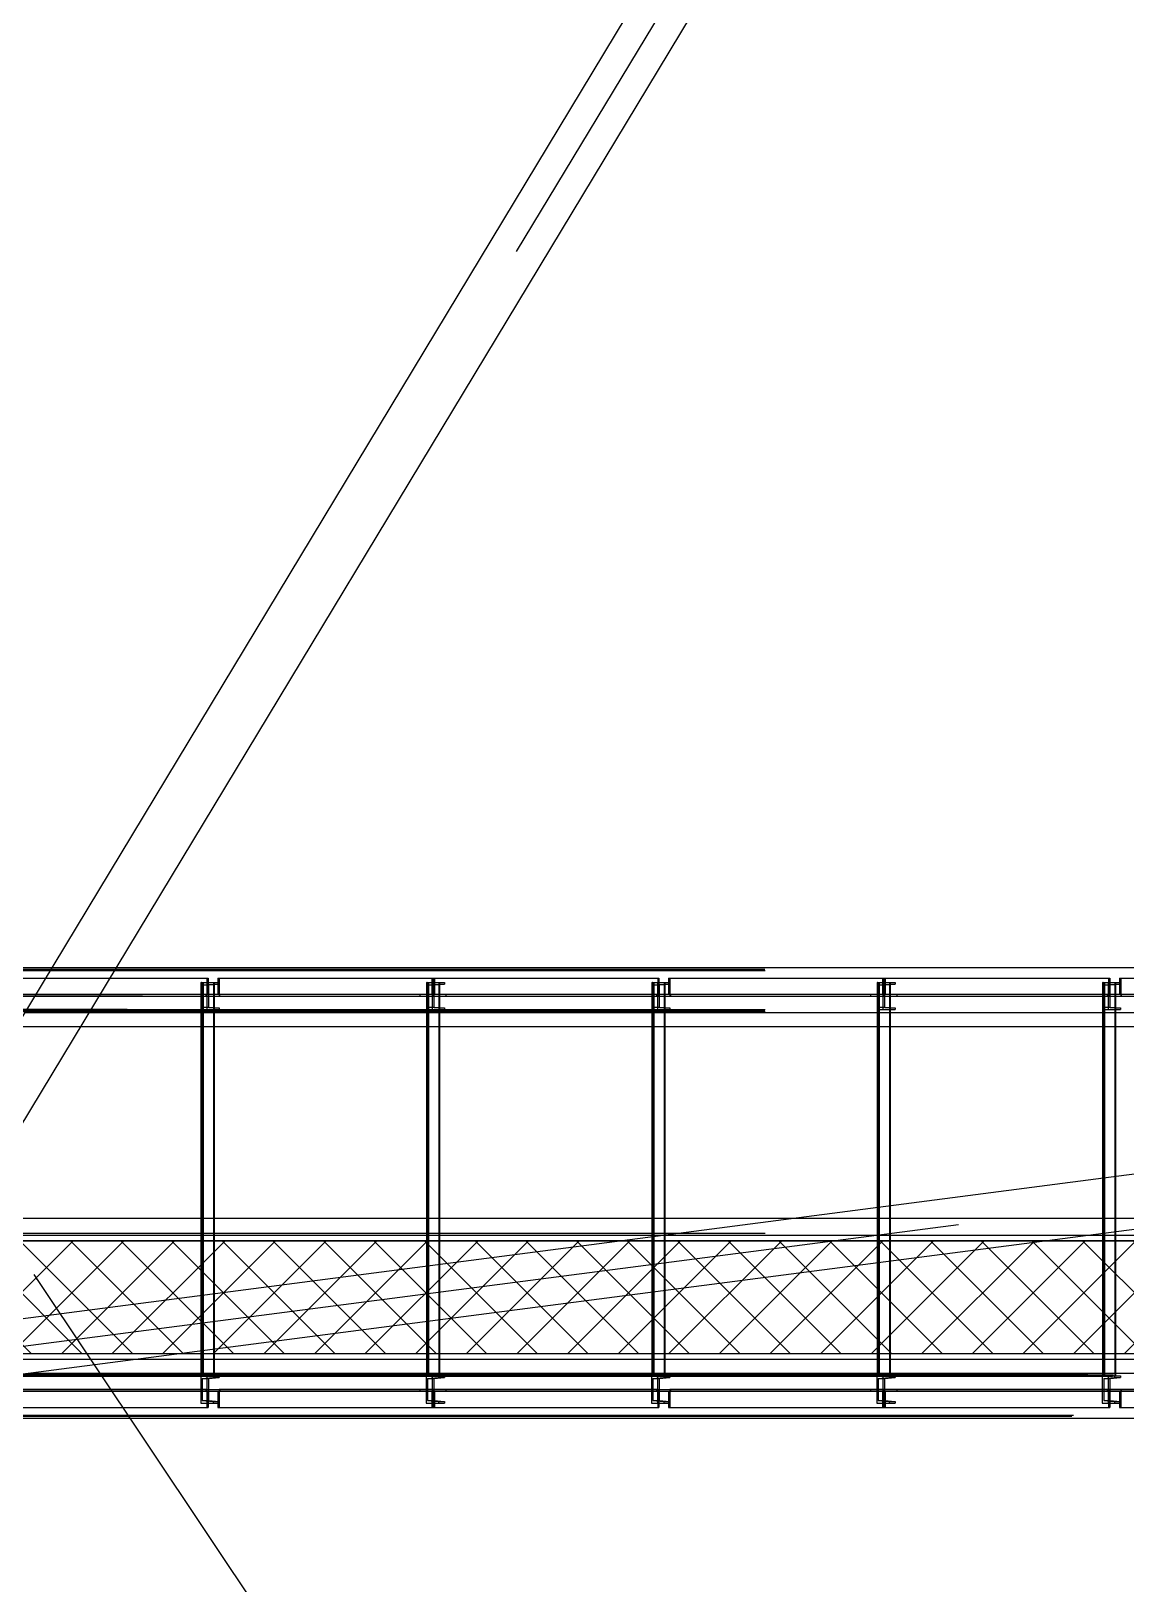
# Model space of a CAD drawing. Header units: millimetres. Extents: x 150209.93 to 150215.05, y 136675.65 to 136679.93.
# Drawn here: x 150213.3103 to 150213.4075, y 136676.4358 to 136676.5735 of the extents above; entities that cross this region are included whole.
import ezdxf

# ---------------------------------------------------------------- set-up
doc = ezdxf.new("R2010")
doc.units = ezdxf.units.MM
doc.header["$LTSCALE"] = 0.25
for name, pattern in [('CENTER', [50.8, 31.75, -6.35, 6.35, -6.35]), ('XKITLINE00', [0]), ('XKITLINE02', [4, 2, -2]), ('XKITLINE03', [6, 3, -1, 1, -1])]:
    doc.linetypes.add(name, pattern=pattern)
doc.styles.add('ROMANS', font='romans.shx')
doc.dimstyles.new('MD300', dxfattribs={"dimtxt": 2.5, "dimasz": 2.5, "dimexe": 1, "dimexo": 1, "dimgap": 0.5, "dimtad": 1, "dimdec": 1, "dimlfac": 50, "dimrnd": 0.5, "dimdsep": 46, "dimtxsty": 'ROMANS', "dimcen": 1, "dimclrd": 146, "dimclre": 146, "dimclrt": 30, "dimadec": 1, "dimazin": 2, "dimtfac": 1, "dimtdec": 1, "dimtmove": 0, "dimatfit": 1, "dimfxl": 1, "dimtolj": 1, "dimtzin": 0, "dimlwd": -1, "dimlwe": -1, "dimarcsym": 0})

# ---------------------------------------------------------------- blocks, each defined once
blk = doc.blocks.new('çatıı')
h = blk.add_hatch()
h.set_pattern_fill('ANSI37', color=1, scale=5, style=0)
h.set_pattern_definition([(315, (-48965.991, 30534.404), (-11.22532, -11.22532), []), (225, (-48965.991, 30534.404), (-11.22532, 11.22532), [])])
h.paths.add_polyline_path([(21891.71, 4127.77), (21891.71, 4177.77), (22787.51, 4177.77), (22787.51, 4127.77)])
at = {"color": 8, "linetype": 'CENTER'}
for p, q in [((22900, 5900.27), (21825, 4120.57)), ((21825, 4120.57), (22900, 4260.27))]:
    blk.add_line(p, q, dxfattribs=at)
at = {"color": 8, "linetype": 'XKITLINE00'}
for p, q in [((22370.24, 5046.81), (21838.65, 4166.72)), ((22385.85, 5025.52), (21848.07, 4135.2)), ((21848.49, 4135.9), (22823.8, 4262.66)), ((21838.48, 4110.03), (22823.91, 4238.1))]:
    blk.add_line(p, q, dxfattribs=at)
at = {"color": 116, "linetype": 'XKITLINE02', "true_color": 0x136734}
for p, q in [((21734.92, 4298.11), (22952.56, 4298.11)), ((21735.06, 4297.58), (22952.63, 4297.58)), ((21918.52, 4298.96), (21946.98, 4298.96)), ((21880.96, 4294.26), (21987.87, 4294.26)), ((21984.66, 4292.28), (21990.44, 4292.28)), ((21984.66, 4292.28), (21984.66, 4272.77)), ((21984.94, 4292.28), (21992.74, 4292.28)), ((21984.94, 4292.28), (21984.94, 4280.28)), ((21984.94, 4292.28), (21984.94, 4272.77)), ((21985.39, 4292.28), (21985.39, 4117.78)), ((21985.62, 4292.28), (21985.62, 4117.78)), ((21985.64, 4291.21), (21990.44, 4291.6)), ((21985.64, 4291.21), (21985.64, 4281.34)), ((21985.64, 4291.21), (21987.94, 4291.21)), ((21987.24, 4292.28), (21987.24, 4280.28)), ((21987.32, 4294.26), (21987.32, 4286.26)), ((21987.87, 4294.26), (21987.87, 4287.06)), ((21987.94, 4291.21), (21992.74, 4291.6)), ((21987.94, 4291.21), (21987.94, 4281.34)), ((21990.16, 4292.28), (21990.16, 4117.78)), ((21990.18, 4292.28), (21990.18, 4117.78)), ((21990.42, 4292.28), (21990.42, 4117.78)), ((21990.44, 4292.28), (21990.44, 4291.6)), ((21990.44, 4292.28), (21990.44, 4272.77)), ((21990.44, 4291.6), (21992.74, 4291.6)), ((21992.17, 4294.26), (21992.17, 4287.06)), ((21992.17, 4294.26), (21992.77, 4294.26)), ((21992.17, 4294.26), (22087.66, 4294.26)), ((21992.74, 4292.28), (21992.74, 4291.6)), ((21992.77, 4294.26), (21992.77, 4286.26)), ((22084.64, 4292.28), (22090.42, 4292.28)), ((22084.64, 4292.28), (22084.64, 4272.77)), ((22084.92, 4292.28), (22092.71, 4292.28)), ((22084.92, 4292.28), (22084.92, 4280.28)), ((22084.92, 4292.28), (22084.92, 4272.77)), ((22085.37, 4292.28), (22085.37, 4117.78)), ((22085.59, 4292.28), (22085.59, 4117.78)), ((22085.62, 4291.21), (22090.42, 4291.6)), ((22085.62, 4291.21), (22085.62, 4281.34)), ((22085.62, 4291.21), (22087.92, 4291.21)), ((22087.07, 4294.26), (22087.07, 4287.06)), ((22087.22, 4292.28), (22087.22, 4280.28)), ((22087.66, 4294.26), (22087.66, 4286.26)), ((22087.67, 4294.26), (22088.24, 4294.26)), ((22087.67, 4294.26), (22087.67, 4286.26)), ((22087.67, 4294.26), (22187.84, 4294.26)), ((22087.92, 4291.21), (22092.71, 4291.6)), ((22087.92, 4291.21), (22087.92, 4281.34)), ((22088.24, 4294.26), (22088.24, 4287.06)), ((22090.14, 4292.28), (22090.14, 4117.78)), ((22090.16, 4292.28), (22090.16, 4117.78)), ((22090.4, 4292.28), (22090.4, 4117.78)), ((22090.42, 4292.28), (22090.42, 4291.6)), ((22090.42, 4292.28), (22090.42, 4272.77)), ((22090.42, 4291.6), (22092.71, 4291.6)), ((22092.71, 4292.28), (22092.71, 4291.6)), ((22184.62, 4292.28), (22190.39, 4292.28)), ((22184.62, 4292.28), (22184.62, 4272.77)), ((22184.9, 4292.28), (22192.69, 4292.28)), ((22184.9, 4292.28), (22184.9, 4280.28)), ((22184.9, 4292.28), (22184.9, 4272.77)), ((22185.35, 4292.28), (22185.35, 4117.78)), ((22185.57, 4292.28), (22185.57, 4117.78)), ((22185.6, 4291.21), (22190.39, 4291.6)), ((22185.6, 4291.21), (22185.6, 4281.34)), ((22185.6, 4291.21), (22187.89, 4291.21)), ((22187.19, 4292.28), (22187.19, 4280.28)), ((22187.28, 4294.26), (22187.28, 4286.26)), ((22187.84, 4294.26), (22187.84, 4287.06)), ((22187.89, 4291.21), (22192.69, 4291.6)), ((22187.89, 4291.21), (22187.89, 4281.34)), ((22190.12, 4292.28), (22190.12, 4117.78)), ((22190.13, 4292.28), (22190.13, 4117.78)), ((22190.38, 4292.28), (22190.38, 4117.78)), ((22190.39, 4292.28), (22190.39, 4291.6)), ((22190.39, 4292.28), (22190.39, 4272.77)), ((22190.39, 4291.6), (22192.69, 4291.6)), ((22192.13, 4294.26), (22192.13, 4287.06)), ((22192.13, 4294.26), (22192.72, 4294.26)), ((22192.13, 4294.26), (22287.62, 4294.26)), ((22192.69, 4292.28), (22192.69, 4291.6)), ((22192.72, 4294.26), (22192.72, 4286.26)), ((22284.6, 4292.28), (22290.37, 4292.28)), ((22284.6, 4292.28), (22284.6, 4272.77)), ((22284.87, 4292.28), (22292.67, 4292.28)), ((22284.87, 4292.28), (22284.87, 4280.28)), ((22284.87, 4292.28), (22284.87, 4272.77)), ((22285.32, 4292.28), (22285.32, 4117.78)), ((22285.55, 4292.28), (22285.55, 4117.78)), ((22285.57, 4291.21), (22290.37, 4291.6)), ((22285.57, 4291.21), (22285.57, 4281.34)), ((22285.57, 4291.21), (22287.87, 4291.21)), ((22287.03, 4294.26), (22287.03, 4287.06)), ((22287.17, 4292.28), (22287.17, 4280.28)), ((22287.62, 4294.26), (22287.62, 4286.26)), ((22287.62, 4294.26), (22288.19, 4294.26)), ((22287.62, 4294.26), (22287.62, 4286.26)), ((22287.62, 4294.26), (22387.8, 4294.26)), ((22287.87, 4291.21), (22292.67, 4291.6)), ((22287.87, 4291.21), (22287.87, 4281.34)), ((22288.19, 4294.26), (22288.19, 4287.06)), ((22290.1, 4292.28), (22290.1, 4117.78)), ((22290.11, 4292.28), (22290.11, 4117.78)), ((22290.36, 4292.28), (22290.36, 4117.78)), ((22290.37, 4292.28), (22290.37, 4291.6)), ((22290.37, 4292.28), (22290.37, 4272.77)), ((22290.37, 4291.6), (22292.67, 4291.6)), ((22292.67, 4292.28), (22292.67, 4291.6)), ((22384.58, 4292.28), (22390.35, 4292.28)), ((22384.58, 4292.28), (22384.58, 4272.77)), ((22384.85, 4292.28), (22392.65, 4292.28)), ((22384.85, 4292.28), (22384.85, 4280.28)), ((22384.85, 4292.28), (22384.85, 4272.77)), ((22385.3, 4292.28), (22385.3, 4117.78)), ((22385.53, 4292.28), (22385.53, 4117.78)), ((22385.55, 4291.21), (22390.35, 4291.6)), ((22385.55, 4291.21), (22385.55, 4281.34)), ((22385.55, 4291.21), (22387.85, 4291.21)), ((22387.15, 4292.28), (22387.15, 4280.28)), ((22387.23, 4294.26), (22387.23, 4286.26)), ((22387.8, 4294.26), (22387.8, 4287.06)), ((22387.85, 4291.21), (22392.65, 4291.6)), ((22387.85, 4291.21), (22387.85, 4281.34)), ((22390.08, 4292.28), (22390.08, 4117.78)), ((22390.09, 4292.28), (22390.09, 4117.78)), ((22390.34, 4292.28), (22390.34, 4117.78)), ((22390.35, 4292.28), (22390.35, 4291.6)), ((22390.35, 4292.28), (22390.35, 4272.77)), ((22390.35, 4291.6), (22392.65, 4291.6)), ((22392.09, 4294.26), (22392.09, 4287.06)), ((22392.09, 4294.26), (22392.68, 4294.26)), ((22392.09, 4294.26), (22487.57, 4294.26)), ((22392.65, 4292.28), (22392.65, 4291.6)), ((22392.68, 4294.26), (22392.68, 4286.26)), ((21880.96, 4286.26), (21992.81, 4286.26)), ((21881.51, 4287.06), (21992.81, 4287.06)), ((21986.84, 4287.06), (21986.84, 4286.26)), ((21986.84, 4287.06), (21992.17, 4287.06)), ((21986.84, 4286.26), (21992.77, 4286.26)), ((21987.32, 4287.06), (22087.07, 4287.06)), ((21987.32, 4286.26), (22087.66, 4286.26)), ((21992.81, 4287.06), (21992.81, 4286.26)), ((22081.73, 4287.06), (22081.73, 4286.26)), ((22087.67, 4286.26), (22093.34, 4286.26)), ((22087.67, 4286.26), (22192.95, 4286.26)), ((22088.24, 4287.06), (22093.34, 4287.06)), ((22088.24, 4287.06), (22192.95, 4287.06)), ((22093.34, 4287.06), (22093.34, 4286.26)), ((22186.79, 4287.06), (22186.79, 4286.26)), ((22186.79, 4287.06), (22192.13, 4287.06)), ((22186.79, 4286.26), (22192.72, 4286.26)), ((22187.28, 4287.06), (22287.03, 4287.06)), ((22187.28, 4286.26), (22287.62, 4286.26)), ((22192.95, 4287.06), (22192.95, 4286.26)), ((22281.69, 4287.06), (22281.69, 4286.26)), ((22287.62, 4286.26), (22293.3, 4286.26)), ((22287.62, 4286.26), (22392.91, 4286.26)), ((22288.19, 4287.06), (22293.3, 4287.06)), ((22288.19, 4287.06), (22392.91, 4287.06)), ((22293.3, 4287.06), (22293.3, 4286.26)), ((22386.75, 4287.06), (22386.75, 4286.26)), ((22386.75, 4287.06), (22392.09, 4287.06)), ((22386.75, 4287.06), (22486.98, 4287.06)), ((22386.75, 4286.26), (22392.68, 4286.26)), ((22386.75, 4286.26), (22487.57, 4286.26)), ((22392.91, 4287.06), (22392.91, 4286.26)), ((21734.92, 4279.81), (22952.56, 4279.81)), ((21735, 4280.27), (22952.32, 4280.27)), ((21735.03, 4279.42), (22952.29, 4279.42)), ((21735.06, 4280.34), (22952.63, 4280.34)), ((21906.44, 4278.96), (21934.9, 4278.96)), ((21984.94, 4280.28), (21992.74, 4280.28)), ((21985.64, 4281.34), (21990.44, 4280.96)), ((21985.64, 4281.34), (21987.94, 4281.34)), ((21987.94, 4281.34), (21992.74, 4280.96)), ((21990.44, 4280.96), (21990.44, 4280.28)), ((21990.44, 4280.96), (21992.74, 4280.96)), ((21992.74, 4280.96), (21992.74, 4280.28)), ((22084.92, 4280.28), (22092.71, 4280.28)), ((22085.62, 4281.34), (22090.42, 4280.96)), ((22085.62, 4281.34), (22087.92, 4281.34)), ((22087.92, 4281.34), (22092.71, 4280.96)), ((22090.42, 4280.96), (22090.42, 4280.28)), ((22090.42, 4280.96), (22092.71, 4280.96)), ((22092.71, 4280.96), (22092.71, 4280.28)), ((22184.9, 4280.28), (22192.69, 4280.28)), ((22185.6, 4281.34), (22190.39, 4280.96)), ((22185.6, 4281.34), (22187.89, 4281.34)), ((22187.89, 4281.34), (22192.69, 4280.96)), ((22190.39, 4280.96), (22190.39, 4280.28)), ((22190.39, 4280.96), (22192.69, 4280.96)), ((22192.69, 4280.96), (22192.69, 4280.28)), ((22284.87, 4280.28), (22292.67, 4280.28)), ((22285.57, 4281.34), (22290.37, 4280.96)), ((22285.57, 4281.34), (22287.87, 4281.34)), ((22287.87, 4281.34), (22292.67, 4280.96)), ((22290.37, 4280.96), (22290.37, 4280.28)), ((22290.37, 4280.96), (22292.67, 4280.96)), ((22292.67, 4280.96), (22292.67, 4280.28)), ((22384.85, 4280.28), (22392.65, 4280.28)), ((22385.55, 4281.34), (22390.35, 4280.96)), ((22385.55, 4281.34), (22387.85, 4281.34)), ((22387.85, 4281.34), (22392.65, 4280.96)), ((22390.35, 4280.96), (22390.35, 4280.28)), ((22390.35, 4280.96), (22392.65, 4280.96)), ((22392.65, 4280.96), (22392.65, 4280.28)), ((21902.7, 4272.77), (21931.17, 4272.77)), ((22384.58, 4205.57), (22384.58, 4180.27)), ((22384.85, 4205.61), (22384.85, 4180.27)), ((22390.35, 4206.32), (22390.35, 4180.27)), ((21984.66, 4187.77), (21984.66, 4180.27)), ((21984.94, 4187.77), (21984.94, 4180.27)), ((21990.44, 4187.77), (21990.44, 4180.27)), ((22084.64, 4187.77), (22084.64, 4180.27)), ((22084.92, 4187.77), (22084.92, 4180.27)), ((22090.42, 4187.77), (22090.42, 4180.27)), ((22184.62, 4187.77), (22184.62, 4180.27)), ((22184.9, 4187.77), (22184.9, 4180.27)), ((22190.39, 4187.77), (22190.39, 4127.77)), ((22247.62, 4187.77), (22436.66, 4187.77)), ((22284.6, 4192.58), (22284.6, 4127.77)), ((22284.87, 4192.62), (22284.87, 4127.77)), ((22290.37, 4193.33), (22290.37, 4127.77)), ((21735.02, 4181.12), (22781.44, 4181.12)), ((22189.91, 4180.27), (22378.95, 4180.27)), ((21984.66, 4177.77), (21984.66, 4127.77)), ((21984.94, 4177.77), (21984.94, 4127.77)), ((21990.44, 4177.77), (21990.44, 4127.77)), ((22084.64, 4177.77), (22084.64, 4127.77)), ((22084.92, 4177.77), (22084.92, 4127.77)), ((22090.42, 4177.77), (22090.42, 4127.77)), ((22170.68, 4177.77), (22789.06, 4177.77)), ((22170.68, 4177.77), (22359.72, 4177.77)), ((22184.62, 4179.59), (22184.62, 4127.77)), ((22184.9, 4179.62), (22184.9, 4127.77)), ((22384.58, 4177.77), (22384.58, 4127.77)), ((22384.85, 4177.77), (22384.85, 4127.77)), ((22390.35, 4177.77), (22390.35, 4127.77)), ((21877.79, 4125.27), (21955.75, 4125.27)), ((21887.71, 4127.77), (22789.06, 4127.77)), ((21967.89, 4127.77), (21974.99, 4127.77)), ((21984.66, 4125.27), (21984.66, 4117.78)), ((21984.94, 4125.27), (21988.8, 4125.27)), ((22084.64, 4125.28), (22084.64, 4117.78)), ((22084.92, 4125.28), (22089.93, 4125.28)), ((22184.62, 4125.28), (22184.62, 4117.78)), ((22184.9, 4125.28), (22190.39, 4125.28)), ((22284.6, 4125.28), (22284.6, 4117.78)), ((22284.87, 4125.28), (22290.37, 4125.28)), ((22384.58, 4125.28), (22384.58, 4117.78)), ((22384.85, 4125.28), (22386.25, 4125.28)), ((22390.35, 4125.28), (22390.35, 4117.78)), ((21877.82, 4118.62), (22796.98, 4118.63)), ((21878.21, 4118.62), (22796.62, 4118.63)), ((21889.51, 4118.23), (22789.77, 4118.23)), ((21984.94, 4119.08), (21984.94, 4117.78)), ((21990.44, 4119.08), (21990.44, 4117.78)), ((22084.92, 4119.08), (22084.92, 4117.78)), ((22090.42, 4119.08), (22090.42, 4117.78)), ((22184.9, 4119.08), (22184.9, 4117.78)), ((22190.39, 4119.08), (22190.39, 4117.78)), ((22284.87, 4119.08), (22284.87, 4117.78)), ((22290.37, 4119.08), (22290.37, 4117.78)), ((22384.85, 4119.08), (22384.85, 4117.78)), ((21878.21, 4117.77), (22797.01, 4117.78)), ((21887.71, 4111.79), (21993, 4111.79)), ((21887.71, 4111.79), (21987.32, 4111.79)), ((21889.11, 4117.7), (22790.44, 4117.7)), ((21984.52, 4117.78), (21992.73, 4117.78)), ((21984.52, 4117.78), (21984.52, 4105.78)), ((21984.66, 4117.78), (21990.44, 4117.78)), ((21985.22, 4116.71), (21990.02, 4117.1)), ((21985.22, 4116.71), (21985.22, 4106.84)), ((21985.22, 4116.71), (21987.94, 4116.71)), ((21986.84, 4111.79), (22085.01, 4111.79)), ((21986.84, 4111.79), (21986.84, 4110.99)), ((21987.24, 4117.78), (21987.24, 4105.78)), ((21987.32, 4111.79), (21987.32, 4103.79)), ((21987.94, 4116.71), (21992.73, 4117.1)), ((21987.94, 4116.71), (21987.94, 4106.84)), ((21990.02, 4117.78), (21990.02, 4117.1)), ((21990.02, 4117.1), (21992.73, 4117.1)), ((21992.73, 4117.78), (21992.73, 4117.1)), ((21992.77, 4111.79), (21992.77, 4103.79)), ((21993, 4111.79), (21993, 4110.99)), ((22081.73, 4111.79), (22087.66, 4111.79)), ((22081.73, 4111.79), (22081.73, 4110.99)), ((22084.5, 4117.78), (22092.71, 4117.78)), ((22084.5, 4117.78), (22084.5, 4105.78)), ((22084.64, 4117.78), (22090.42, 4117.78)), ((22085.2, 4116.71), (22090, 4117.1)), ((22085.2, 4116.71), (22085.2, 4106.84)), ((22085.2, 4116.71), (22087.91, 4116.71)), ((22087.21, 4117.78), (22087.21, 4105.78)), ((22087.66, 4111.79), (22087.66, 4103.79)), ((22087.67, 4111.79), (22192.95, 4111.79)), ((22087.67, 4111.79), (22187.28, 4111.79)), ((22087.67, 4111.79), (22087.67, 4103.79)), ((22087.91, 4116.71), (22092.71, 4117.1)), ((22087.91, 4116.71), (22087.91, 4106.84)), ((22090, 4117.78), (22090, 4117.1)), ((22090, 4117.1), (22092.71, 4117.1)), ((22092.71, 4117.78), (22092.71, 4117.1)), ((22093.34, 4111.79), (22093.34, 4110.99)), ((22184.48, 4117.78), (22192.69, 4117.78)), ((22184.48, 4117.78), (22184.48, 4105.78)), ((22184.62, 4117.78), (22190.39, 4117.78)), ((22185.18, 4116.71), (22189.97, 4117.1)), ((22185.18, 4116.71), (22185.18, 4106.84)), ((22185.18, 4116.71), (22187.89, 4116.71)), ((22186.79, 4111.79), (22284.97, 4111.79)), ((22186.79, 4111.79), (22186.79, 4110.99)), ((22187.19, 4117.78), (22187.19, 4105.78)), ((22187.28, 4111.79), (22187.28, 4103.79)), ((22187.89, 4116.71), (22192.69, 4117.1)), ((22187.89, 4116.71), (22187.89, 4106.84)), ((22189.97, 4117.78), (22189.97, 4117.1)), ((22189.97, 4117.1), (22192.69, 4117.1)), ((22192.69, 4117.78), (22192.69, 4117.1)), ((22192.72, 4111.79), (22192.72, 4103.79)), ((22192.95, 4111.79), (22192.95, 4110.99)), ((22281.69, 4111.79), (22287.62, 4111.79)), ((22281.69, 4111.79), (22281.69, 4110.99)), ((22284.45, 4117.78), (22292.67, 4117.78)), ((22284.45, 4117.78), (22284.45, 4105.78)), ((22284.6, 4117.78), (22290.37, 4117.78)), ((22285.15, 4116.71), (22289.95, 4117.1)), ((22285.15, 4116.71), (22285.15, 4106.84)), ((22285.15, 4116.71), (22287.87, 4116.71)), ((22287.17, 4117.78), (22287.17, 4105.78)), ((22287.62, 4111.79), (22392.91, 4111.79)), ((22287.62, 4111.79), (22287.62, 4103.79)), ((22287.62, 4111.79), (22287.62, 4103.79)), ((22287.87, 4116.71), (22292.67, 4117.1)), ((22287.87, 4116.71), (22287.87, 4106.84)), ((22289.95, 4117.78), (22289.95, 4117.1)), ((22289.95, 4117.1), (22292.67, 4117.1)), ((22292.67, 4117.78), (22292.67, 4117.1)), ((22293.3, 4111.79), (22293.3, 4110.99)), ((22384.43, 4117.78), (22392.65, 4117.78)), ((22384.43, 4117.78), (22384.43, 4105.78)), ((22384.58, 4117.78), (22390.35, 4117.78)), ((22385.13, 4116.71), (22389.93, 4117.1)), ((22385.13, 4116.71), (22385.13, 4106.84)), ((22385.13, 4116.71), (22387.85, 4116.71)), ((22386.75, 4111.79), (22484.92, 4111.79)), ((22386.75, 4111.79), (22386.75, 4110.99)), ((22387.15, 4117.78), (22387.15, 4105.78)), ((22387.23, 4111.79), (22392.91, 4111.79)), ((22387.23, 4111.79), (22387.23, 4103.79)), ((22387.85, 4116.71), (22392.65, 4117.1)), ((22387.85, 4116.71), (22387.85, 4106.84)), ((22389.93, 4117.78), (22389.93, 4117.1)), ((22389.93, 4117.1), (22392.65, 4117.1)), ((22392.65, 4117.78), (22392.65, 4117.1)), ((22392.68, 4111.79), (22392.68, 4103.79)), ((22392.91, 4111.79), (22392.91, 4110.99)), ((21888.28, 4110.99), (21993, 4110.99)), ((21984.52, 4105.78), (21992.73, 4105.78)), ((21985.22, 4106.84), (21990.02, 4106.46)), ((21985.22, 4106.84), (21987.94, 4106.84)), ((21986.84, 4110.99), (22087.07, 4110.99)), ((21987.89, 4110.99), (21987.89, 4103.79)), ((21987.94, 4106.84), (21992.73, 4106.46)), ((21990.02, 4106.46), (21990.02, 4105.78)), ((21990.02, 4106.46), (21992.73, 4106.46)), ((21992.17, 4110.99), (21992.17, 4103.79)), ((21992.73, 4106.46), (21992.73, 4105.78)), ((22081.73, 4110.99), (22087.07, 4110.99)), ((22084.5, 4105.78), (22092.71, 4105.78)), ((22085.2, 4106.84), (22090, 4106.46)), ((22085.2, 4106.84), (22087.91, 4106.84)), ((22087.07, 4110.99), (22087.07, 4103.79)), ((22087.91, 4106.84), (22092.71, 4106.46)), ((22088.24, 4110.99), (22192.95, 4110.99)), ((22088.24, 4110.99), (22088.24, 4103.79)), ((22090, 4106.46), (22090, 4105.78)), ((22090, 4106.46), (22092.71, 4106.46)), ((22092.71, 4106.46), (22092.71, 4105.78)), ((22184.48, 4105.78), (22192.69, 4105.78)), ((22185.18, 4106.84), (22189.97, 4106.46)), ((22185.18, 4106.84), (22187.89, 4106.84)), ((22186.79, 4110.99), (22287.03, 4110.99)), ((22187.84, 4110.99), (22187.84, 4103.79)), ((22187.89, 4106.84), (22192.69, 4106.46)), ((22189.97, 4106.46), (22189.97, 4105.78)), ((22189.97, 4106.46), (22192.69, 4106.46)), ((22192.13, 4110.99), (22192.13, 4103.79)), ((22192.69, 4106.46), (22192.69, 4105.78)), ((22281.69, 4110.99), (22287.03, 4110.99)), ((22284.45, 4105.78), (22292.67, 4105.78)), ((22285.15, 4106.84), (22289.95, 4106.46)), ((22285.15, 4106.84), (22287.87, 4106.84)), ((22287.03, 4110.99), (22287.03, 4103.79)), ((22287.87, 4106.84), (22292.67, 4106.46)), ((22288.19, 4110.99), (22392.91, 4110.99)), ((22288.19, 4110.99), (22288.19, 4103.79)), ((22289.95, 4106.46), (22289.95, 4105.78)), ((22289.95, 4106.46), (22292.67, 4106.46)), ((22292.67, 4106.46), (22292.67, 4105.78)), ((22384.43, 4105.78), (22392.65, 4105.78)), ((22385.13, 4106.84), (22389.93, 4106.46)), ((22385.13, 4106.84), (22387.85, 4106.84)), ((22386.75, 4110.99), (22486.98, 4110.99)), ((22387.8, 4110.99), (22392.91, 4110.99)), ((22387.8, 4110.99), (22387.8, 4103.79)), ((22387.85, 4106.84), (22392.65, 4106.46)), ((22389.93, 4106.46), (22389.93, 4105.78)), ((22389.93, 4106.46), (22392.65, 4106.46)), ((22392.09, 4110.99), (22392.09, 4103.79)), ((22392.65, 4106.46), (22392.65, 4105.78)), ((21871.07, 4099.93), (22808.2, 4099.93)), ((21871.75, 4100.46), (22807.81, 4100.46)), ((21887.71, 4103.79), (21987.89, 4103.79)), ((21987.32, 4103.79), (21987.89, 4103.79)), ((21992.17, 4103.79), (22087.66, 4103.79)), ((22087.07, 4103.79), (22087.66, 4103.79)), ((22087.67, 4103.79), (22187.84, 4103.79)), ((22187.28, 4103.79), (22187.84, 4103.79)), ((22192.13, 4103.79), (22287.62, 4103.79)), ((22287.03, 4103.79), (22287.62, 4103.79)), ((22287.62, 4103.79), (22387.8, 4103.79)), ((22387.23, 4103.79), (22387.8, 4103.79)), ((22392.09, 4103.79), (22487.58, 4103.79))]:
    blk.add_line(p, q, dxfattribs=at)
at = {"color": 7, "linetype": 'XKITLINE00'}
for p, q in [((21838.65, 4298.96), (21918.52, 4298.96)), ((21946.98, 4298.96), (22823.8, 4298.96)), ((21934.9, 4278.96), (22823.8, 4278.96)), ((21931.17, 4272.77), (22823.8, 4272.77)), ((21984.66, 4272.77), (21984.66, 4187.77)), ((21984.94, 4272.77), (21984.94, 4187.77)), ((21990.44, 4272.77), (21990.44, 4187.77)), ((22084.64, 4272.77), (22084.64, 4187.77)), ((22084.92, 4272.77), (22084.92, 4187.77)), ((22090.42, 4272.77), (22090.42, 4187.77)), ((22184.62, 4272.77), (22184.62, 4187.77)), ((22184.9, 4272.77), (22184.9, 4187.77)), ((22190.39, 4272.77), (22190.39, 4187.77)), ((22284.6, 4272.77), (22284.6, 4192.58)), ((22284.87, 4272.77), (22284.87, 4192.62)), ((22290.37, 4272.77), (22290.37, 4193.33)), ((22384.58, 4272.77), (22384.58, 4205.57)), ((22384.85, 4272.77), (22384.85, 4205.61)), ((22390.35, 4272.77), (22390.35, 4206.32)), ((21879.82, 4187.77), (22247.62, 4187.77)), ((21890.37, 4180.27), (22189.91, 4180.27)), ((21984.66, 4180.27), (21984.66, 4177.77)), ((21984.94, 4180.27), (21984.94, 4177.77)), ((21990.44, 4180.27), (21990.44, 4177.77)), ((22084.64, 4180.27), (22084.64, 4177.77)), ((22084.92, 4180.27), (22084.92, 4177.77)), ((22090.42, 4180.27), (22090.42, 4177.77)), ((22184.62, 4180.27), (22184.62, 4179.59)), ((22184.9, 4180.27), (22184.9, 4179.62)), ((22378.95, 4180.27), (22789.06, 4180.27)), ((22384.58, 4180.27), (22384.58, 4177.77)), ((22384.85, 4180.27), (22384.85, 4177.77)), ((22390.35, 4180.27), (22390.35, 4177.77)), ((21889.9, 4177.77), (22170.68, 4177.77)), ((22359.72, 4177.77), (22791.51, 4177.77)), ((21955.75, 4125.27), (21984.94, 4125.27)), ((21974.99, 4127.77), (22791.51, 4127.77)), ((21974.99, 4127.77), (22791.51, 4127.77)), ((21984.66, 4127.77), (21984.66, 4125.27)), ((21984.94, 4127.77), (21984.94, 4119.08)), ((21988.8, 4125.27), (22084.92, 4125.28)), ((21990.44, 4127.77), (21990.44, 4119.08)), ((22084.64, 4127.77), (22084.64, 4125.28)), ((22084.92, 4127.77), (22084.92, 4119.08)), ((22089.93, 4125.28), (22184.9, 4125.28)), ((22090.42, 4127.77), (22090.42, 4119.08)), ((22184.62, 4127.77), (22184.62, 4125.28)), ((22184.9, 4127.77), (22184.9, 4119.08)), ((22190.39, 4127.77), (22190.39, 4119.08)), ((22190.39, 4125.28), (22284.87, 4125.28)), ((22284.6, 4127.77), (22284.6, 4125.28)), ((22284.87, 4127.77), (22284.87, 4119.08)), ((22290.37, 4127.77), (22290.37, 4119.08)), ((22290.37, 4125.28), (22384.85, 4125.28)), ((22384.58, 4127.77), (22384.58, 4125.28)), ((22384.85, 4127.77), (22384.85, 4119.08)), ((22386.25, 4125.28), (22484.83, 4125.28)), ((22390.35, 4127.77), (22390.35, 4125.28)), ((21908.09, 4119.08), (22789.07, 4119.08)), ((21870.21, 4099.08), (22809.22, 4099.08))]:
    blk.add_line(p, q, dxfattribs=at)
at = {"color": 1, "linetype": 'XKITLINE03'}
for p, q in [((21984.94, 4117.78), (21984.94, 4292.28)), ((22084.92, 4117.78), (22084.92, 4292.28)), ((22184.9, 4117.78), (22184.9, 4292.28)), ((22284.87, 4117.78), (22284.87, 4292.28)), ((22384.85, 4117.78), (22384.85, 4292.28)), ((22958.6, 4286.26), (21734.99, 4286.26)), ((21880.96, 4286.26), (21987.32, 4286.26)), ((21992.77, 4286.26), (22087.66, 4286.26)), ((22087.67, 4286.26), (22187.28, 4286.26)), ((22192.72, 4286.26), (22287.62, 4286.26)), ((22287.62, 4286.26), (22387.23, 4286.26)), ((22392.68, 4286.26), (22487.57, 4286.26)), ((22951.9, 4280.27), (21735, 4280.27)), ((21984.94, 4280.28), (21987.24, 4280.28)), ((22084.92, 4280.28), (22087.22, 4280.28)), ((22184.9, 4280.28), (22187.19, 4280.28)), ((22284.87, 4280.28), (22287.17, 4280.28)), ((22384.85, 4280.28), (22387.15, 4280.28)), ((21735, 4180.27), (22951.9, 4180.27)), ((21878.21, 4117.77), (22797.01, 4117.78)), ((21987.32, 4111.79), (21887.71, 4111.79)), ((22789.62, 4111.78), (21889.81, 4111.78)), ((21984.52, 4117.78), (21987.24, 4117.78)), ((22087.66, 4111.79), (21992.77, 4111.79)), ((22084.5, 4117.78), (22087.21, 4117.78)), ((22187.28, 4111.79), (22087.67, 4111.79)), ((22184.48, 4117.78), (22187.19, 4117.78)), ((22287.62, 4111.79), (22192.72, 4111.79)), ((22284.45, 4117.78), (22287.17, 4117.78)), ((22387.23, 4111.79), (22287.62, 4111.79)), ((22384.43, 4117.78), (22387.15, 4117.78)), ((22487.58, 4111.79), (22392.68, 4111.79))]:
    blk.add_line(p, q, dxfattribs=at)
at = {"color": 1}
blk.add_lwpolyline([(21891.71, 4127.77), (22787.51, 4127.77), (22787.51, 4177.77), (21891.71, 4177.77)], close=True, dxfattribs=at)
at = {"color": 1, "linetype": 'XKITLINE00'}
for centre in [(21984.94, 4292.28), (22084.92, 4292.28), (22184.9, 4292.28), (22284.87, 4292.28), (22384.85, 4292.28), (21987.32, 4286.26), (21992.77, 4286.26), (22087.66, 4286.26), (22087.67, 4286.26), (22187.28, 4286.26), (22192.72, 4286.26), (22287.62, 4286.26), (22287.62, 4286.26), (22387.23, 4286.26), (22392.68, 4286.26), (21984.94, 4280.28), (21987.24, 4280.28), (22084.92, 4280.28), (22087.22, 4280.28), (22184.9, 4280.28), (22187.19, 4280.28), (22284.87, 4280.28), (22287.17, 4280.28), (22384.85, 4280.28), (22387.15, 4280.28), (21984.52, 4117.78), (21984.94, 4117.78), (21987.24, 4117.78), (21987.32, 4111.79), (21992.77, 4111.79), (22084.5, 4117.78), (22084.92, 4117.78), (22087.21, 4117.78), (22087.66, 4111.79), (22087.67, 4111.79), (22184.48, 4117.78), (22184.9, 4117.78), (22187.19, 4117.78), (22187.28, 4111.79), (22192.72, 4111.79), (22284.45, 4117.78), (22284.87, 4117.78), (22287.17, 4117.78), (22287.62, 4111.79), (22287.62, 4111.79), (22384.43, 4117.78), (22384.85, 4117.78), (22387.15, 4117.78), (22387.23, 4111.79), (22392.68, 4111.79)]:
    blk.add_circle(centre, 0.05, dxfattribs=at)
blk.add_leader([(21910.48, 4162.75), (22075.72, 3915.7)], dimstyle='MD300', override={"dimgap": 0.5, "dimtad": 0})

msp = doc.modelspace()

# ---------------------------------------------------------------- block references
at = {"xscale": 0.0002000170049888334, "yscale": 0.0002000170049888334, "zscale": 0.0002000170049888334}
msp.add_blockref('çatıı', (150208.92807, 136675.63059), dxfattribs=at)

doc.saveas('drawing.dxf')
